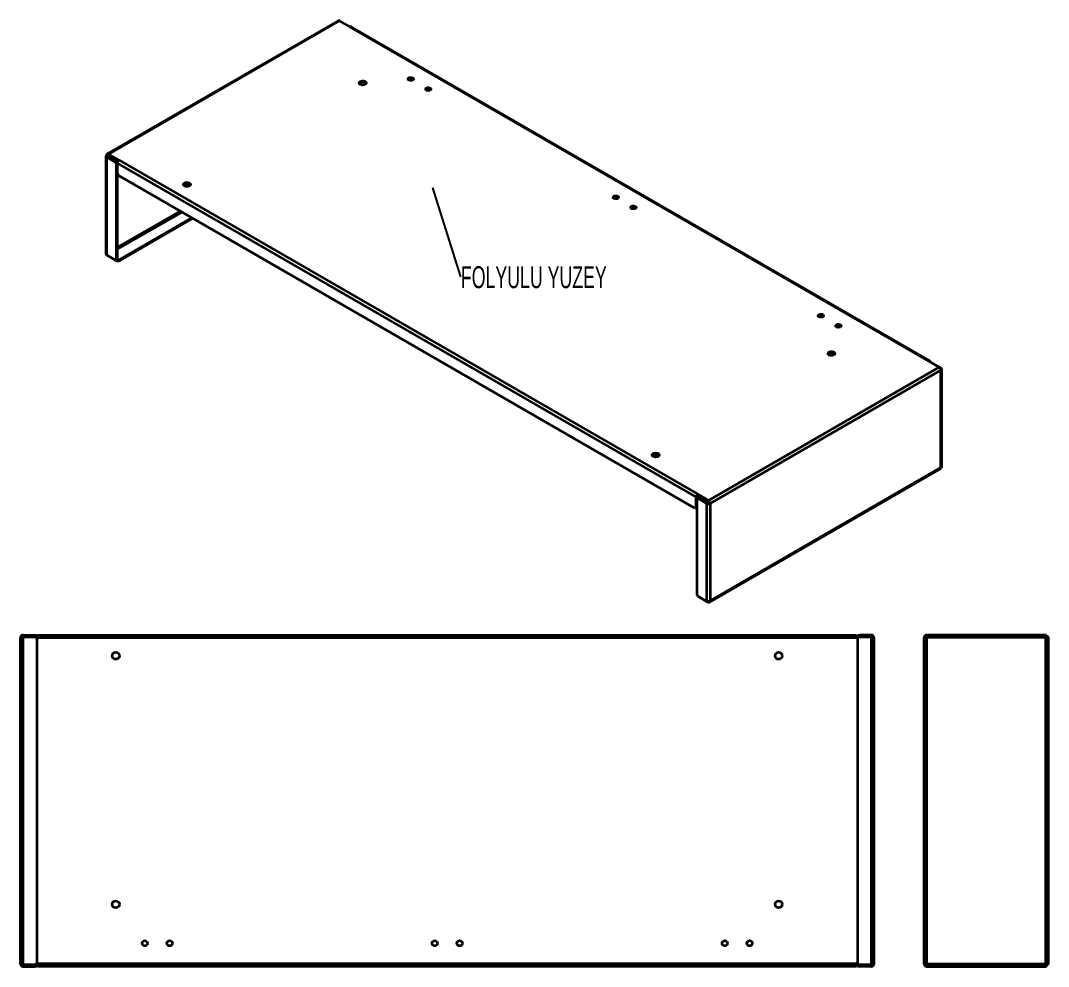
# Model space of a CAD drawing. Header units: millimetres. Extents: x -355 to 1003, y -605 to 1369.
# Drawn here: x -292 to 949, y 227 to 1369 of the extents above; entities that cross this region are included whole.
import ezdxf

# ---------------------------------------------------------------- set-up
doc = ezdxf.new("R2010")
doc.units = ezdxf.units.MM
doc.styles.add('SLDTEXTSTYLE0', font='TXT', dxfattribs={"width": 0.605})
doc.dimstyles.new('SLDDIMSTYLE0', dxfattribs={"dimtxt": 0.18, "dimasz": 0.7, "dimexe": 0, "dimexo": 0.0625, "dimgap": 0, "dimtad": 0, "dimtih": 1, "dimtoh": 1, "dimdec": 0, "dimrnd": 1e-09, "dimzin": 0, "dimdsep": 46, "dimtxsty": 'Standard', "dimblk1": 'DOT', "dimblk2": 'DOT', "dimsah": 1, "dimcen": 0.09, "dimadec": 0, "dimazin": 0, "dimtfac": 0.7, "dimtdec": 0, "dimtofl": 0, "dimtmove": 0, "dimatfit": 3, "dimldrblk": 'DOT', "dimfxl": 1, "dimfrac": 2, "dimtolj": 1, "dimtzin": 0, "dimarcsym": 0})

# ---------------------------------------------------------------- blocks, each defined once
blk = doc.blocks.new('SW_NOTE_0')
at = {"color": 0, "linetype": 'Continuous', "lineweight": 0, "insert": (0.5, 12.8), "char_height": 26.458, "attachment_point": 1, "style": 'SLDTEXTSTYLE0'}
blk.add_mtext('FOLYULU YUZEY', dxfattribs=at)
blk = doc.blocks.new('_Dot')
at = {"color": 0, "linetype": 'ByBlock', "lineweight": -2}
blk.add_line((-0.5, 0), (-1, 0), dxfattribs=at)
at = {"color": 0, "linetype": 'ByBlock', "const_width": 0.5}
blk.add_lwpolyline([(-0.25, 0, 1), (0.25, 0, 1)], format="xyb", close=True, dxfattribs=at)

msp = doc.modelspace()

# ---------------------------------------------------------------- linework, layer by layer
at = {"color": 7, "linetype": 'Continuous', "lineweight": 35}
for p, q in [((91.4, 1368.8), (-187.2, 1208)), ((92.9, 1368.7), (-185.7, 1207.8)), ((92.9, 1368.7), (105.7, 1361.3)), ((804.3, 958), (105.7, 1361.3)), ((805.8, 958.2), (107.2, 1361.5)), ((-188.7, 1205.4), (-188.7, 1087.5)), ((-186.7, 1206), (-187.8, 1206.6)), ((-187.8, 1085.9), (-187.8, 1204.2)), ((-177.9, 1198.4), (-187.8, 1204.2)), ((-186.7, 1206), (-185.7, 1206.6)), ((-186.7, 1204.8), (-186.7, 1206)), ((-176.8, 1199.1), (-186.7, 1204.8)), ((-172.9, 1200.5), (-185.7, 1207.8)), ((-185.7, 1206.6), (-173.8, 1199.8)), ((-177.9, 1198.4), (-176.8, 1199.1)), ((-175.1, 1195.2), (-175.8, 1194.8)), ((-175.8, 1081.4), (-175.8, 1194.8)), ((-175.1, 1196.8), (523.6, 793.5)), ((-175.1, 1196.8), (-175.1, 1185.4)), ((-172.9, 1200.5), (525.7, 797.2)), ((-174.7, 1082.1), (-174.7, 1183.8)), ((-172.9, 1181.7), (521.4, 780.8)), ((-99, 1139), (-174.7, 1095.4)), ((-174.7, 1092.9), (-96.9, 1137.8)), ((-84.9, 1130.9), (-172.1, 1080.5)), ((-83.8, 1130.3), (-172.1, 1079.3)), ((-187.8, 1085.9), (-177.9, 1080.2)), ((-186.2, 1085), (-186.2, 1085)), ((-186.2, 1085), (-176.3, 1079.3)), ((-176.4, 1080.1), (-175.3, 1080.7)), ((-176.3, 1079.3), (-176.3, 1080.1)), ((-175.8, 1081.4), (-174.7, 1082.1)), ((-172.1, 1080.5), (-172.1, 1079.3)), ((804.3, 958), (817, 950.7)), ((538.4, 789.8), (817, 950.7)), ((540.5, 786.2), (819.1, 947)), ((817.1, 950.6), (819.1, 949.4)), ((819.1, 829.4), (819.1, 947)), ((820, 830.3), (820, 948.2)), ((539.6, 667), (818.8, 828.2)), ((540.5, 668.6), (819.1, 829.4)), ((524.6, 794.1), (523.6, 793.5)), ((524.6, 791.8), (524.6, 794.1)), ((538.4, 789.8), (525.7, 797.2)), ((525.7, 796), (525.7, 797.2)), ((525.7, 796), (538.4, 788.6)), ((523.6, 782.1), (523.6, 793.5)), ((523.6, 782.1), (524.3, 782.5)), ((524.3, 790.6), (524.3, 677.3)), ((526, 792.6), (524.9, 792)), ((527.5, 792.5), (526.4, 791.9)), ((536.3, 786.2), (526.4, 791.9)), ((537.4, 786.8), (527.5, 792.5)), ((536.3, 786.2), (536.3, 667.9)), ((540.5, 786.2), (539.5, 786.8)), ((540.5, 786.2), (540.5, 668.6)), ((522.9, 780.7), (524, 781.3)), ((536.3, 667.9), (526.4, 673.6)), ((528, 672.7), (537.9, 667)), ((528, 672.7), (528, 672.7)), ((537.9, 667), (537.9, 667.7)), ((-291.8, 230.2), (-291.8, 624.2)), ((-288.8, 627.2), (-288.8, 625.7)), ((-288.8, 627.2), (-274.8, 627.2)), ((-288.8, 625.7), (-274.8, 625.7)), ((-288.8, 229.4), (-288.8, 625)), ((-288.8, 625), (-274.8, 625)), ((-274.8, 625.7), (-274.8, 627.2)), ((-274.8, 627.2), (-271.8, 627.2)), ((-271.8, 625.7), (-274.8, 625.7)), ((-272.8, 624.2), (-270.8, 624.2)), ((-271.8, 627.2), (-271.8, 625.7)), ((-271.8, 232.4), (-271.8, 622)), ((-270.8, 625.7), (-270.8, 627.2)), ((-270.8, 627.2), (-267.8, 627.2)), ((-267.8, 625.7), (-270.8, 625.7)), ((-270.8, 625.7), (-270.8, 624.2)), ((-270.8, 624.2), (717.2, 624.2)), ((-267.8, 627.2), (-267.8, 625.7)), ((-267.8, 627.2), (714.2, 627.2)), ((-267.8, 625.7), (714.2, 625.7)), ((714.2, 625.7), (714.2, 627.2)), ((714.2, 627.2), (717.2, 627.2)), ((717.2, 625.7), (714.2, 625.7)), ((717.2, 627.2), (717.2, 625.7)), ((717.2, 624.2), (717.2, 625.7)), ((717.2, 624.2), (719.2, 624.2)), ((718.2, 625.7), (718.2, 627.2)), ((718.2, 627.2), (721.2, 627.2)), ((721.2, 625.7), (718.2, 625.7)), ((718.2, 622), (718.2, 232.4)), ((721.2, 627.2), (721.2, 625.7)), ((735.2, 627.2), (721.2, 627.2)), ((735.2, 625.7), (721.2, 625.7)), ((721.2, 625), (735.2, 625)), ((735.2, 627.2), (735.2, 625.7)), ((735.2, 229.4), (735.2, 625)), ((738.2, 624.2), (738.2, 230.2)), ((798.9, 230.2), (798.9, 624.2)), ((798.9, 624.2), (801.9, 624.2)), ((946.7, 627.2), (801.9, 627.2)), ((801.9, 624.2), (801.9, 627.2)), ((801.9, 230.2), (801.9, 624.2)), ((945.9, 624.2), (801.9, 624.2)), ((945.9, 230.2), (945.9, 624.2)), ((946.7, 627.2), (946.7, 625.7)), ((948.9, 625), (947.4, 625)), ((948.9, 229.4), (948.9, 625)), ((-288.8, 229.4), (-274.8, 229.4)), ((-288.8, 227.2), (-288.8, 228.7)), ((-288.8, 228.7), (-274.8, 228.7)), ((-288.8, 227.2), (-274.8, 227.2)), ((-274.8, 227.2), (-274.8, 228.7)), ((-274.8, 228.7), (-271.8, 228.7)), ((-271.8, 227.2), (-274.8, 227.2)), ((-270.8, 230.2), (-272.8, 230.2)), ((-271.8, 228.7), (-271.8, 227.2)), ((-270.8, 230.2), (-270.8, 228.7)), ((717.2, 230.2), (-270.8, 230.2)), ((-270.8, 227.2), (-270.8, 228.7)), ((-270.8, 228.7), (-267.8, 228.7)), ((-267.8, 227.2), (-270.8, 227.2)), ((-267.8, 228.7), (-267.8, 227.2)), ((714.2, 228.7), (-267.8, 228.7)), ((714.2, 227.2), (-267.8, 227.2)), ((714.2, 227.2), (714.2, 228.7)), ((714.2, 228.7), (717.2, 228.7)), ((717.2, 227.2), (714.2, 227.2)), ((717.2, 228.7), (717.2, 230.2)), ((719.2, 230.2), (717.2, 230.2)), ((717.2, 228.7), (717.2, 227.2)), ((718.2, 227.2), (718.2, 228.7)), ((718.2, 228.7), (721.2, 228.7)), ((721.2, 227.2), (718.2, 227.2)), ((721.2, 229.4), (735.2, 229.4)), ((721.2, 228.7), (721.2, 227.2)), ((735.2, 228.7), (721.2, 228.7)), ((735.2, 227.2), (721.2, 227.2)), ((735.2, 227.2), (735.2, 228.7)), ((801.9, 230.2), (798.9, 230.2)), ((801.9, 230.2), (945.9, 230.2)), ((801.9, 227.2), (801.9, 230.2)), ((801.9, 227.2), (946.7, 227.2)), ((946.7, 227.2), (946.7, 228.7)), ((948.9, 229.4), (947.4, 229.4))]:
    msp.add_line(p, q, dxfattribs=at)
at = {"color": 7, "linetype": 'Continuous', "lineweight": 35, "flags": 128}
for points in [[(124.2, 1295.3), (125, 1294.7), (125.4, 1294), (125.4, 1293.3), (125.1, 1292.6), (124.4, 1292), (123.5, 1291.5), (122.3, 1291.2), (121.1, 1291.1), (119.8, 1291.2), (118.7, 1291.6), (117.8, 1292.1), (117.2, 1292.7), (117, 1293.5), (117.1, 1294.2), (117.6, 1294.9), (118.4, 1295.4), (119.5, 1295.8), (120.7, 1296), (122, 1296), (123.2, 1295.7), (124.2, 1295.3)], [(117.1, 1292.9), (117.1, 1293), (117.6, 1293.6), (118.4, 1294.2), (119.5, 1294.6), (120.7, 1294.8), (122, 1294.7), (123.2, 1294.5), (124.2, 1294.1)], [(124.2, 1294.1), (125, 1293.5), (125.3, 1292.9)], [(181.5, 1299.8), (182.1, 1299.3), (182.4, 1298.7), (182.4, 1298.1), (182, 1297.5), (181.3, 1297), (180.4, 1296.7), (179.3, 1296.6), (178.3, 1296.7), (177.3, 1296.9), (176.6, 1297.4), (176.1, 1297.9), (176, 1298.5), (176.2, 1299.1), (176.7, 1299.7), (177.5, 1300.1), (178.5, 1300.3), (179.6, 1300.3), (180.6, 1300.1), (181.5, 1299.8)], [(181.5, 1298.6), (182.1, 1298.1), (182.3, 1297.8)], [(202.7, 1287.5), (203.3, 1287), (203.6, 1286.4), (203.6, 1285.8), (203.2, 1285.2), (202.5, 1284.8), (201.6, 1284.5), (200.6, 1284.3), (199.5, 1284.4), (198.5, 1284.7), (197.8, 1285.1), (197.3, 1285.7), (197.2, 1286.3), (197.4, 1286.9), (197.9, 1287.4), (198.8, 1287.8), (199.7, 1288), (200.8, 1288.1), (201.8, 1287.9), (202.7, 1287.5)], [(202.7, 1286.3), (203.3, 1285.8), (203.5, 1285.6)], [(-87.9, 1172.8), (-87.2, 1172.2), (-86.7, 1171.5), (-86.7, 1170.8), (-87, 1170.1), (-87.7, 1169.5), (-88.7, 1169), (-89.8, 1168.7), (-91.1, 1168.6), (-92.3, 1168.8), (-93.4, 1169.1), (-94.3, 1169.6), (-94.9, 1170.3), (-95.2, 1171), (-95, 1171.7), (-94.5, 1172.4), (-93.7, 1173), (-92.6, 1173.3), (-91.4, 1173.5), (-90.1, 1173.5), (-88.9, 1173.3), (-87.9, 1172.8)], [(-95, 1170.5), (-95, 1170.5), (-94.5, 1171.2), (-93.7, 1171.7), (-92.6, 1172.1), (-91.4, 1172.3), (-90.1, 1172.3), (-88.9, 1172), (-87.9, 1171.6)], [(-87.9, 1171.6), (-87.2, 1171), (-86.8, 1170.5)], [(429, 1156.9), (429.6, 1156.4), (429.9, 1155.8), (429.9, 1155.2), (429.5, 1154.6), (428.8, 1154.2), (427.9, 1153.8), (426.8, 1153.7), (425.8, 1153.8), (424.8, 1154.1), (424, 1154.5), (423.6, 1155), (423.4, 1155.7), (423.7, 1156.3), (424.2, 1156.8), (425, 1157.2), (426, 1157.4), (427.1, 1157.4), (428.1, 1157.3), (429, 1156.9)], [(429, 1155.7), (429.6, 1155.2), (429.8, 1155)], [(450.2, 1144.7), (450.8, 1144.2), (451.1, 1143.6), (451.1, 1143), (450.7, 1142.4), (450, 1141.9), (449.1, 1141.6), (448, 1141.5), (447, 1141.5), (446, 1141.8), (445.3, 1142.2), (444.8, 1142.8), (444.7, 1143.4), (444.9, 1144), (445.4, 1144.5), (446.2, 1144.9), (447.2, 1145.2), (448.3, 1145.2), (449.3, 1145), (450.2, 1144.7)], [(450.2, 1143.4), (450.8, 1142.9), (451, 1142.7)], [(676.5, 1014), (677.1, 1013.5), (677.4, 1012.9), (677.4, 1012.3), (677, 1011.8), (676.3, 1011.3), (675.4, 1011), (674.3, 1010.8), (673.3, 1010.9), (672.3, 1011.2), (671.5, 1011.6), (671.1, 1012.2), (670.9, 1012.8), (671.2, 1013.4), (671.7, 1013.9), (672.5, 1014.3), (673.5, 1014.5), (674.6, 1014.6), (675.6, 1014.4), (676.5, 1014)], [(676.5, 1012.8), (677.1, 1012.3), (677.2, 1012.1)], [(697.7, 1001.8), (698.3, 1001.3), (698.6, 1000.7), (698.6, 1000.1), (698.2, 999.5), (697.5, 999), (696.6, 998.7), (695.5, 998.6), (694.5, 998.7), (693.5, 998.9), (692.7, 999.4), (692.3, 999.9), (692.1, 1000.5), (692.4, 1001.1), (692.9, 1001.7), (693.7, 1002.1), (694.7, 1002.3), (695.8, 1002.3), (696.8, 1002.1), (697.7, 1001.8)], [(697.7, 1000.6), (698.3, 1000.1), (698.5, 999.9)], [(689.9, 968.7), (690.7, 968.1), (691.1, 967.4), (691.1, 966.7), (690.8, 966), (690.1, 965.4), (689.2, 964.9), (688, 964.6), (686.7, 964.5), (685.5, 964.7), (684.4, 965), (683.5, 965.5), (682.9, 966.2), (682.7, 966.9), (682.8, 967.6), (683.3, 968.3), (684.1, 968.9), (685.2, 969.2), (686.4, 969.4), (687.7, 969.4), (688.9, 969.2), (689.9, 968.7)], [(682.8, 966.4), (682.8, 966.4), (683.3, 967.1), (684.1, 967.6), (685.2, 968), (686.4, 968.2), (687.7, 968.2), (688.9, 967.9), (689.9, 967.5)], [(689.9, 967.5), (690.7, 966.9), (691, 966.4)], [(477.8, 846.3), (478.5, 845.7), (478.9, 845), (479, 844.3), (478.7, 843.5), (478, 842.9), (477, 842.5), (475.9, 842.2), (474.6, 842.1), (473.4, 842.2), (472.3, 842.6), (471.4, 843.1), (470.8, 843.7), (470.5, 844.4), (470.7, 845.2), (471.2, 845.8), (472, 846.4), (473.1, 846.8), (474.3, 847), (475.6, 846.9), (476.8, 846.7), (477.8, 846.3)], [(470.7, 843.9), (470.7, 843.9), (471.2, 844.6), (472, 845.2), (473.1, 845.6), (474.3, 845.7), (475.6, 845.7), (476.8, 845.5), (477.8, 845)], [(477.8, 845), (478.5, 844.5), (478.9, 843.9)], [(524.3, 781.5), (524.3, 781.5), (524, 781.3), (524, 781.3)]]:
    msp.add_lwpolyline(points, dxfattribs=at)
at = {"color": 7, "linetype": 'Continuous', "lineweight": 35}
for centre, radius in [((-176.8, 602.2), 4.25), ((623.2, 602.2), 4.25), ((-176.8, 302.2), 4.25), ((623.2, 302.2), 4.25), ((-141.8, 255.2), 3.25), ((-111.8, 255.2), 3.25), ((208.2, 255.2), 3.25), ((238.2, 255.2), 3.25), ((558.2, 255.2), 3.25), ((588.2, 255.2), 3.25)]:
    msp.add_circle(centre, radius, dxfattribs=at)
for centre, radius, start, end in [((92.1, 1367.4), 1.51, 54.3824, 114.3071), ((106.5, 1360.1), 1.51, 65.6929, 125.6176), ((179.3, 1294.8), 4.34, 58.9973, 136.1552), ((200.5, 1282.6), 4.34, 58.9973, 136.1552), ((-187.3, 1205.4), 1.31, 110.7834, 249.2166), ((-186.5, 1206.8), 1.31, 50.7967, 189.214), ((-186.5, 1205.4), 0.655, 110.7834, 249.2166), ((-186.1, 1206.1), 0.655, 50.7967, 189.214), ((-180.4, 1194.6), 4.61, 2.6055, 57.3945), ((-179.3, 1195.2), 4.59, 22.3133, 57.3599), ((-170.5, 1196.6), 4.61, 122.6055, 177.3945), ((-170.5, 1185.6), 4.61, 182.6055, 237.3945), ((426.8, 1152), 4.34, 58.9973, 136.1552), ((448, 1139.7), 4.34, 58.9973, 136.1552), ((-177.1, 1081.2), 1.31, 230.7967, 9.214), ((-174.2, 1084.7), 4.7, 248.8654, 297.0786), ((-176.1, 1081.9), 1.44, 304.0564, 7.2558), ((-174.2, 1083.4), 4.61, 242.6097, 297.3903), ((674.2, 1009.1), 4.34, 58.9973, 136.1552), ((695.5, 996.8), 4.34, 58.9973, 136.1552), ((805.1, 957), 1.31, 350.786, 129.2033), ((814.5, 946.8), 4.61, 2.6055, 57.3945), ((818.7, 948.2), 1.31, 290.7834, 69.2166), ((528.2, 793.3), 4.61, 122.6055, 177.3945), ((526.9, 794), 2.31, 122.6055, 177.3945), ((522.3, 781.9), 1.31, 230.7967, 9.214), ((525.6, 790.9), 1.31, 50.7967, 189.214), ((526.6, 791.3), 1.51, 54.3824, 114.3071), ((538.4, 790.3), 4.61, 242.6097, 297.3903), ((538.4, 788.8), 2.31, 242.6097, 297.3903), ((535.9, 785.9), 4.61, 2.6055, 57.3945), ((537.2, 786.7), 2.31, 2.6055, 57.3945), ((528.9, 677.5), 4.61, 182.6055, 237.3945), ((-274.8, 622), 3, 0, 90), ((721.2, 622), 3, 90, 180), ((801.9, 624.2), 3, 90, 180), ((801.9, 624.2), 1.5, 90, 180), ((-274.8, 232.4), 3, 270, 360), ((721.2, 232.4), 3, 180, 270), ((801.9, 230.2), 3, 180, 270), ((801.9, 230.2), 1.5, 180, 270)]:
    msp.add_arc(centre, radius, start, end, dxfattribs=at)
for points, knots in [([(-187.8, 1085.9), (-188, 1086.1), (-188.4, 1086.5), (-188.7, 1087.1), (-188.6, 1087.4), (-188.6, 1087.5)], [0, 0, 0, 0, 0.435768, 0.871555, 1, 1, 1, 1]), ([(819.1, 829.4), (819.1, 829.2), (819.2, 828.7), (819, 828.3), (818.8, 828.2), (818.8, 828.2)], [0, 0, 0, 0, 0.435723, 0.871465, 1, 1, 1, 1]), ([(820, 830.3), (820, 830.2), (820, 829.9), (819.6, 829.6), (819.3, 829.5), (819.1, 829.4)], [0, 0, 0, 0, 0.306875, 0.741999, 1, 1, 1, 1]), ([(540.5, 668.6), (540.4, 668.5), (540.2, 668.4), (539.9, 668.2), (539.7, 668.1), (539.4, 668), (539.2, 667.9), (538.8, 667.8), (538.6, 667.8), (538.2, 667.7), (538, 667.7), (537.6, 667.7), (537.4, 667.7), (536.9, 667.7), (536.6, 667.8), (536.3, 667.9)], [0, 0, 0, 0, 0.125, 0.125, 0.25, 0.25, 0.375, 0.375, 0.5, 0.5, 0.625, 0.625, 0.75, 0.75, 1, 1, 1, 1]), ([(537.9, 667), (538, 667), (538.2, 666.9), (538.5, 666.8), (538.7, 666.8), (539, 666.8), (539.1, 666.8), (539.4, 666.9), (539.5, 667), (539.8, 667.1), (539.9, 667.2), (540.1, 667.4), (540.2, 667.5), (540.4, 667.9), (540.5, 668.2), (540.5, 668.6)], [0, 0, 0, 0, 0.125, 0.125, 0.25, 0.25, 0.375, 0.375, 0.5, 0.5, 0.625, 0.625, 0.75, 0.75, 1, 1, 1, 1]), ([(-288.8, 627.2), (-289, 627.2), (-289.2, 627.2), (-289.6, 627.1), (-289.8, 627), (-290.1, 626.9), (-290.3, 626.8), (-290.6, 626.6), (-290.8, 626.5), (-291, 626.2), (-291.2, 626), (-291.4, 625.7), (-291.5, 625.5), (-291.7, 625), (-291.8, 624.6), (-291.8, 624.2)], [0, 0, 0, 0, 0.125, 0.125, 0.25, 0.25, 0.375, 0.375, 0.5, 0.5, 0.625, 0.625, 0.75, 0.75, 1, 1, 1, 1]), ([(-291.8, 624.2), (-291.8, 624.2), (-291.8, 624.3), (-291.7, 624.3), (-291.6, 624.4), (-291.5, 624.4), (-291.4, 624.5), (-291.2, 624.5), (-291, 624.6), (-290.8, 624.6), (-290.6, 624.7), (-290.3, 624.7), (-290.1, 624.8), (-289.6, 624.9), (-289.2, 624.9), (-288.8, 625)], [0, 0, 0, 0, 0.125, 0.125, 0.25, 0.25, 0.375, 0.375, 0.5, 0.5, 0.625, 0.625, 0.75, 0.75, 1, 1, 1, 1]), ([(-288.8, 625.7), (-289, 625.7), (-289.3, 625.6), (-289.8, 625.4), (-290.1, 625), (-290.1, 624.8), (-290.2, 624.8)], [0, 0, 0, 0, 0.299465, 0.59893, 0.898294, 1, 1, 1, 1]), ([(738.2, 624.2), (738.2, 624.4), (738.2, 624.6), (738.1, 625), (738.1, 625.2), (737.9, 625.5), (737.8, 625.7), (737.6, 626), (737.5, 626.2), (737.2, 626.5), (737, 626.6), (736.7, 626.8), (736.5, 626.9), (736, 627.1), (735.6, 627.2), (735.2, 627.2)], [0, 0, 0, 0, 0.125, 0.125, 0.25, 0.25, 0.375, 0.375, 0.5, 0.5, 0.625, 0.625, 0.75, 0.75, 1, 1, 1, 1]), ([(736.6, 624.7), (736.5, 624.9), (736.4, 625.2), (736, 625.5), (735.5, 625.7), (735.3, 625.7), (735.2, 625.7)], [0, 0, 0, 0, 0.282958, 0.580213, 0.877469, 1, 1, 1, 1]), ([(735.2, 625), (735.4, 625), (735.6, 624.9), (736, 624.9), (736.2, 624.8), (736.5, 624.8), (736.7, 624.7), (737, 624.7), (737.2, 624.6), (737.5, 624.6), (737.6, 624.5), (737.8, 624.5), (737.9, 624.4), (738.1, 624.3), (738.2, 624.3), (738.2, 624.2)], [0, 0, 0, 0, 0.125, 0.125, 0.25, 0.25, 0.375, 0.375, 0.5, 0.5, 0.625, 0.625, 0.75, 0.75, 1, 1, 1, 1]), ([(946.7, 627.2), (946.6, 627.2), (946.6, 627.2), (946.5, 627.1), (946.5, 627), (946.4, 626.9), (946.4, 626.8), (946.3, 626.6), (946.3, 626.5), (946.2, 626.2), (946.2, 626), (946.1, 625.7), (946.1, 625.5), (946, 625), (945.9, 624.6), (945.9, 624.2)], [0, 0, 0, 0, 0.125, 0.125, 0.25, 0.25, 0.375, 0.375, 0.5, 0.5, 0.625, 0.625, 0.75, 0.75, 1, 1, 1, 1]), ([(946.7, 625.7), (946.6, 625.7), (946.5, 625.7), (946.4, 625.5), (946.4, 625.5), (946.3, 625.4), (946.3, 625.3), (946.2, 625.2), (946.2, 625.1), (946.1, 625), (946.1, 624.9), (946, 624.6), (945.9, 624.4), (945.9, 624.2)], [0, 0, 0, 0, 0.25, 0.25, 0.375, 0.375, 0.5, 0.5, 0.625, 0.625, 0.75, 0.75, 1, 1, 1, 1]), ([(945.9, 624.2), (946.1, 624.2), (946.3, 624.3), (946.6, 624.3), (946.8, 624.4), (947.2, 624.4), (947.4, 624.5), (947.7, 624.5), (947.8, 624.6), (948.1, 624.6), (948.2, 624.7), (948.5, 624.7), (948.6, 624.8), (948.8, 624.9), (948.9, 624.9), (948.9, 625)], [0, 0, 0, 0, 0.125, 0.125, 0.25, 0.25, 0.375, 0.375, 0.5, 0.5, 0.625, 0.625, 0.75, 0.75, 1, 1, 1, 1]), ([(945.9, 624.2), (946.1, 624.3), (946.3, 624.3), (946.5, 624.4), (946.6, 624.5), (946.8, 624.5), (946.9, 624.6), (947, 624.6), (947.1, 624.7), (947.2, 624.7), (947.2, 624.8), (947.3, 624.9), (947.4, 624.9), (947.4, 625)], [0, 0, 0, 0, 0.25, 0.25, 0.375, 0.375, 0.5, 0.5, 0.625, 0.625, 0.75, 0.75, 1, 1, 1, 1]), ([(-288.8, 229.4), (-289, 229.4), (-289.2, 229.5), (-289.6, 229.5), (-289.8, 229.6), (-290.1, 229.6), (-290.3, 229.7), (-290.6, 229.7), (-290.8, 229.8), (-291, 229.8), (-291.2, 229.9), (-291.4, 229.9), (-291.5, 230), (-291.7, 230.1), (-291.8, 230.1), (-291.8, 230.2)], [0, 0, 0, 0, 0.125, 0.125, 0.25, 0.25, 0.375, 0.375, 0.5, 0.5, 0.625, 0.625, 0.75, 0.75, 1, 1, 1, 1]), ([(-291.8, 230.2), (-291.8, 230), (-291.8, 229.8), (-291.7, 229.4), (-291.6, 229.2), (-291.5, 228.9), (-291.4, 228.7), (-291.2, 228.4), (-291, 228.2), (-290.8, 227.9), (-290.6, 227.8), (-290.3, 227.6), (-290.1, 227.5), (-289.6, 227.3), (-289.2, 227.2), (-288.8, 227.2)], [0, 0, 0, 0, 0.125, 0.125, 0.25, 0.25, 0.375, 0.375, 0.5, 0.5, 0.625, 0.625, 0.75, 0.75, 1, 1, 1, 1]), ([(-290.2, 229.7), (-290.1, 229.5), (-289.9, 229.2), (-289.5, 228.9), (-289.1, 228.7), (-288.9, 228.7), (-288.8, 228.7)], [0, 0, 0, 0, 0.282958, 0.580213, 0.877469, 1, 1, 1, 1]), ([(738.2, 230.2), (738.2, 230.2), (738.2, 230.1), (738.1, 230.1), (738.1, 230), (737.9, 230), (737.8, 229.9), (737.6, 229.9), (737.5, 229.8), (737.2, 229.8), (737, 229.7), (736.7, 229.7), (736.5, 229.6), (736, 229.5), (735.6, 229.5), (735.2, 229.4)], [0, 0, 0, 0, 0.125, 0.125, 0.25, 0.25, 0.375, 0.375, 0.5, 0.5, 0.625, 0.625, 0.75, 0.75, 1, 1, 1, 1]), ([(735.2, 227.2), (735.4, 227.2), (735.6, 227.2), (736, 227.3), (736.2, 227.4), (736.5, 227.5), (736.7, 227.6), (737, 227.8), (737.2, 227.9), (737.5, 228.2), (737.6, 228.4), (737.8, 228.7), (737.9, 228.9), (738.1, 229.4), (738.2, 229.8), (738.2, 230.2)], [0, 0, 0, 0, 0.125, 0.125, 0.25, 0.25, 0.375, 0.375, 0.5, 0.5, 0.625, 0.625, 0.75, 0.75, 1, 1, 1, 1]), ([(735.2, 228.7), (735.4, 228.7), (735.8, 228.8), (736.2, 229), (736.5, 229.4), (736.6, 229.6), (736.6, 229.6)], [0, 0, 0, 0, 0.299465, 0.59893, 0.898294, 1, 1, 1, 1]), ([(945.9, 230.2), (945.9, 230), (945.9, 229.8), (946, 229.4), (946, 229.2), (946.1, 228.9), (946.1, 228.7), (946.2, 228.4), (946.2, 228.2), (946.3, 227.9), (946.3, 227.8), (946.4, 227.6), (946.4, 227.5), (946.5, 227.3), (946.6, 227.2), (946.7, 227.2)], [0, 0, 0, 0, 0.125, 0.125, 0.25, 0.25, 0.375, 0.375, 0.5, 0.5, 0.625, 0.625, 0.75, 0.75, 1, 1, 1, 1]), ([(948.9, 229.4), (948.9, 229.4), (948.8, 229.5), (948.8, 229.5), (948.7, 229.6), (948.6, 229.6), (948.5, 229.7), (948.3, 229.7), (948.1, 229.8), (947.8, 229.8), (947.7, 229.9), (947.4, 229.9), (947.2, 230), (946.7, 230.1), (946.3, 230.1), (945.9, 230.2)], [0, 0, 0, 0, 0.125, 0.125, 0.25, 0.25, 0.375, 0.375, 0.5, 0.5, 0.625, 0.625, 0.75, 0.75, 1, 1, 1, 1]), ([(947.4, 229.4), (947.4, 229.5), (947.3, 229.5), (947.2, 229.6), (947.2, 229.7), (947.1, 229.7), (947, 229.8), (946.9, 229.8), (946.8, 229.9), (946.6, 229.9), (946.5, 230), (946.3, 230.1), (946.1, 230.1), (945.9, 230.2)], [0, 0, 0, 0, 0.25, 0.25, 0.375, 0.375, 0.5, 0.5, 0.625, 0.625, 0.75, 0.75, 1, 1, 1, 1]), ([(945.9, 230.2), (945.9, 230), (946, 229.8), (946.1, 229.5), (946.1, 229.4), (946.2, 229.3), (946.2, 229.2), (946.3, 229.1), (946.3, 229), (946.4, 228.9), (946.4, 228.9), (946.5, 228.7), (946.6, 228.7), (946.7, 228.7)], [0, 0, 0, 0, 0.25, 0.25, 0.375, 0.375, 0.5, 0.5, 0.625, 0.625, 0.75, 0.75, 1, 1, 1, 1])]:
    msp.add_open_spline(points, degree=3, knots=knots, dxfattribs=at)

# ---------------------------------------------------------------- block references
at = {"color": 7, "linetype": 'Continuous', "lineweight": 0}
msp.add_blockref('SW_NOTE_0', (239.2, 1059.6), dxfattribs=at)

# ---------------------------------------------------------------- leaders
msp.add_leader([(205.5, 1167.2), (239.2, 1059.6)], dimstyle='SLDDIMSTYLE0', dxfattribs=at)

doc.saveas('drawing.dxf')
